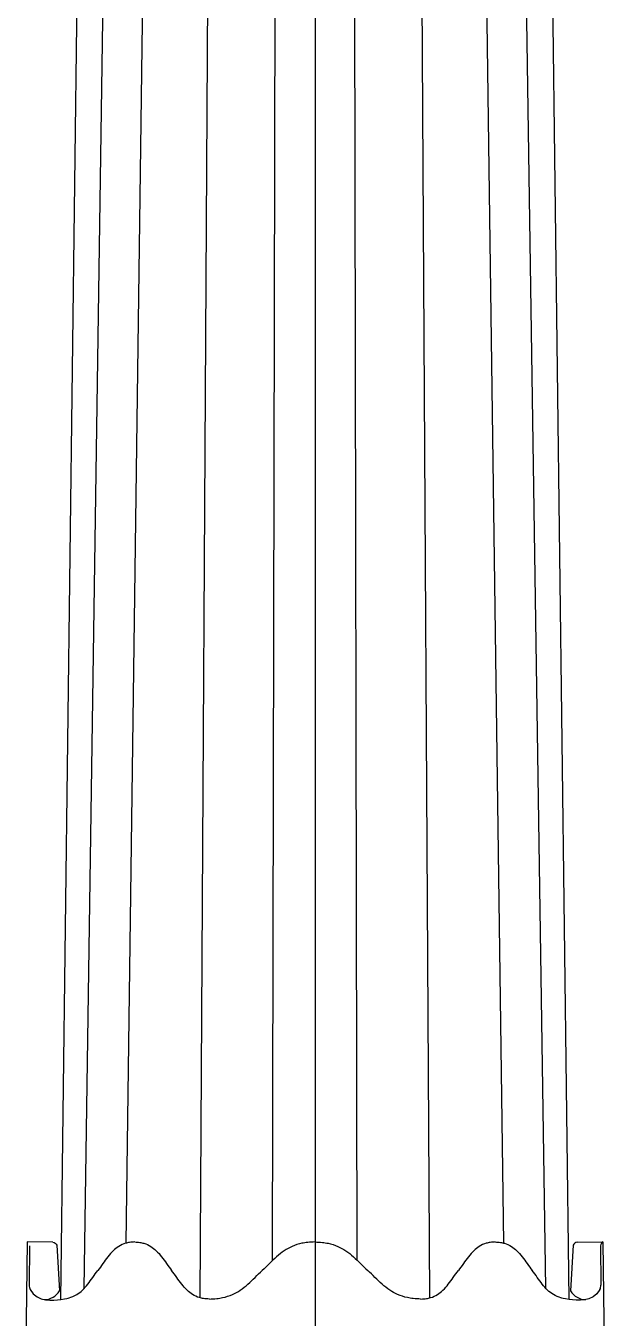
# Model space of a CAD drawing. Header units: millimetres. Extents: x 0 to 13338, y 0 to 11580.
# Drawn here: x 8086.9 to 8267.8, y 2058.8 to 2462.6 of the extents above; entities that cross this region are included whole.
import ezdxf

# ---------------------------------------------------------------- set-up
doc = ezdxf.new("R2010")
doc.units = ezdxf.units.MM
doc.linetypes.add('CENTER', pattern=[50.8, 31.75, -6.35, 6.35, -6.35])
doc.layers.add('axes', color=40, linetype='CENTER')
doc.layers.add('dwgmodels.com', color=250, linetype='Continuous')

# ---------------------------------------------------------------- blocks, each defined once
blk = doc.blocks.new('Public Light 9_side_dwgmodels.com')
at = {"color": 0}
for p, q in [((-79.51, 1353.84), (-64.65, 2542.15)), ((-72.2, 1357.29), (-54.65, 2541.24)), ((-59.07, 1371.45), (-43.39, 2541.24)), ((-35.96, 1354.36), (-28.91, 2541.24)), ((-13.28, 1366), (-10.93, 2541.24)), ((13.21, 1366.06), (10.87, 2541.24)), ((35.89, 1354.34), (28.84, 2541.24)), ((59, 1371.47), (43.32, 2541.24)), ((72.13, 1357.37), (54.58, 2541.24)), ((79.43, 1353.85), (64.58, 2542.15)), ((-90, 1371.81), (-90.43, 1337.57)), ((-82, 1371.71), (-90, 1371.81)), ((-89.32, 1370.57), (-89.36, 1358.36)), ((-80.73, 1370.81), (-79.93, 1356.58)), ((80.73, 1370.81), (79.93, 1356.58)), ((82, 1371.71), (90, 1371.81)), ((89.32, 1370.57), (89.36, 1358.36)), ((90, 1371.81), (90.43, 1337.57))]:
    blk.add_line(p, q, dxfattribs=at)
for centre, radius, start, end in [((-86.25, 1358.18), 3.11, 176.6474, 203.739), ((86.25, 1358.18), 3.11, 336.261, 3.3526), ((-84.54, 1359.06), 5.23, 268.013, 331.7814), ((84.54, 1359.06), 5.23, 208.2186, 271.987)]:
    blk.add_arc(centre, radius, start, end, dxfattribs=at)
at = {"color": 0, "extrusion": (0, 0, -1)}
blk.add_ellipse((-82.06, 1370.29), major_axis=(1.01, 1.01), ratio=1, start_param=-0.746011, end_param=0.408726, dxfattribs=at)
at = {"color": 0}
for centre, major_axis, ratio, start_param, end_param in [((82.06, 1370.29), (-1.01, 1.01), 1, -0.746011, 0.408726), ((90.01, 1370.42), (-0.01, 1.4), 0.48949, 0, 1.460109)]:
    blk.add_ellipse(centre, major_axis=major_axis, ratio=ratio, start_param=start_param, end_param=end_param, dxfattribs=at)
for points in [[(-56.38, 1371.81), (-56.91, 1371.79), (-57.88, 1371.73), (-59.58, 1371.36), (-61.33, 1370.53), (-63.2, 1369.1), (-65.37, 1366.54), (-66.85, 1364.3), (-67.93, 1362.9)], [(-56.38, 1371.81), (-55.84, 1371.79), (-54.88, 1371.73), (-53.17, 1371.36), (-51.43, 1370.53), (-49.56, 1369.1), (-47.38, 1366.54), (-45.9, 1364.3), (-44.83, 1362.9)], [(0, 1371.81), (-0.77, 1371.79), (-2.14, 1371.73), (-4.57, 1371.36), (-7.07, 1370.53), (-9.74, 1369.1), (-12.85, 1366.54), (-14.97, 1364.3), (-16.5, 1362.9)], [(0, 1371.81), (0.77, 1371.79), (2.14, 1371.73), (4.57, 1371.36), (7.07, 1370.53), (9.74, 1369.1), (12.85, 1366.54), (14.97, 1364.3), (16.5, 1362.9)], [(56.38, 1371.81), (55.84, 1371.79), (54.88, 1371.73), (53.17, 1371.36), (51.43, 1370.53), (49.56, 1369.1), (47.38, 1366.54), (45.9, 1364.3), (44.83, 1362.9)], [(56.38, 1371.81), (56.91, 1371.79), (57.88, 1371.73), (59.58, 1371.36), (61.33, 1370.53), (63.2, 1369.1), (65.37, 1366.54), (66.85, 1364.3), (67.93, 1362.9)], [(-89.1, 1356.92), (-86.72, 1352.89), (-78.05, 1353.99), (-76.68, 1354.37), (-74.53, 1355.28), (-72.66, 1356.71), (-70.48, 1359.27), (-69, 1361.51), (-67.93, 1362.9)], [(-33, 1353.99), (-33.81, 1354.02), (-34.78, 1354.07), (-36.48, 1354.45), (-38.23, 1355.28), (-40.1, 1356.71), (-42.27, 1359.27), (-43.75, 1361.51), (-44.83, 1362.9)], [(-33, 1353.99), (-32.23, 1354.02), (-30.86, 1354.07), (-28.43, 1354.45), (-25.93, 1355.28), (-23.26, 1356.71), (-20.15, 1359.27), (-18.03, 1361.51), (-16.5, 1362.9)], [(33, 1353.99), (32.23, 1354.02), (30.86, 1354.07), (28.43, 1354.45), (25.93, 1355.28), (23.26, 1356.71), (20.15, 1359.27), (18.03, 1361.51), (16.5, 1362.9)], [(33, 1353.99), (33.81, 1354.02), (34.78, 1354.07), (36.48, 1354.45), (38.23, 1355.28), (40.1, 1356.71), (42.27, 1359.27), (43.75, 1361.51), (44.83, 1362.9)], [(89.1, 1356.92), (86.72, 1352.89), (78.05, 1353.99), (76.68, 1354.37), (74.53, 1355.28), (72.66, 1356.71), (70.48, 1359.27), (69, 1361.51), (67.93, 1362.9)]]:
    blk.add_open_spline(points, degree=3, knots=[0, 0, 0, 0, 2.295827, 4.137149, 7.356063, 10.141116, 13.180922, 19.385984, 19.385984, 19.385984, 19.385984], dxfattribs=at)
at = {"layer": 'axes', "ltscale": 0.1}
blk.add_line((0, 4989.03), (0, -116.87), dxfattribs=at)

msp = doc.modelspace()

# ---------------------------------------------------------------- linework, layer by layer
at = {"layer": 'dwgmodels.com', "ltscale": 0.1}
msp.add_line((8177.38, 5579.54), (8177.38, 473.65), dxfattribs=at)

# ---------------------------------------------------------------- block references
at = {"layer": 'dwgmodels.com'}
msp.add_blockref('Public Light 9_side_dwgmodels.com', (8177.38, 710.8), dxfattribs=at)

doc.saveas('drawing.dxf')
